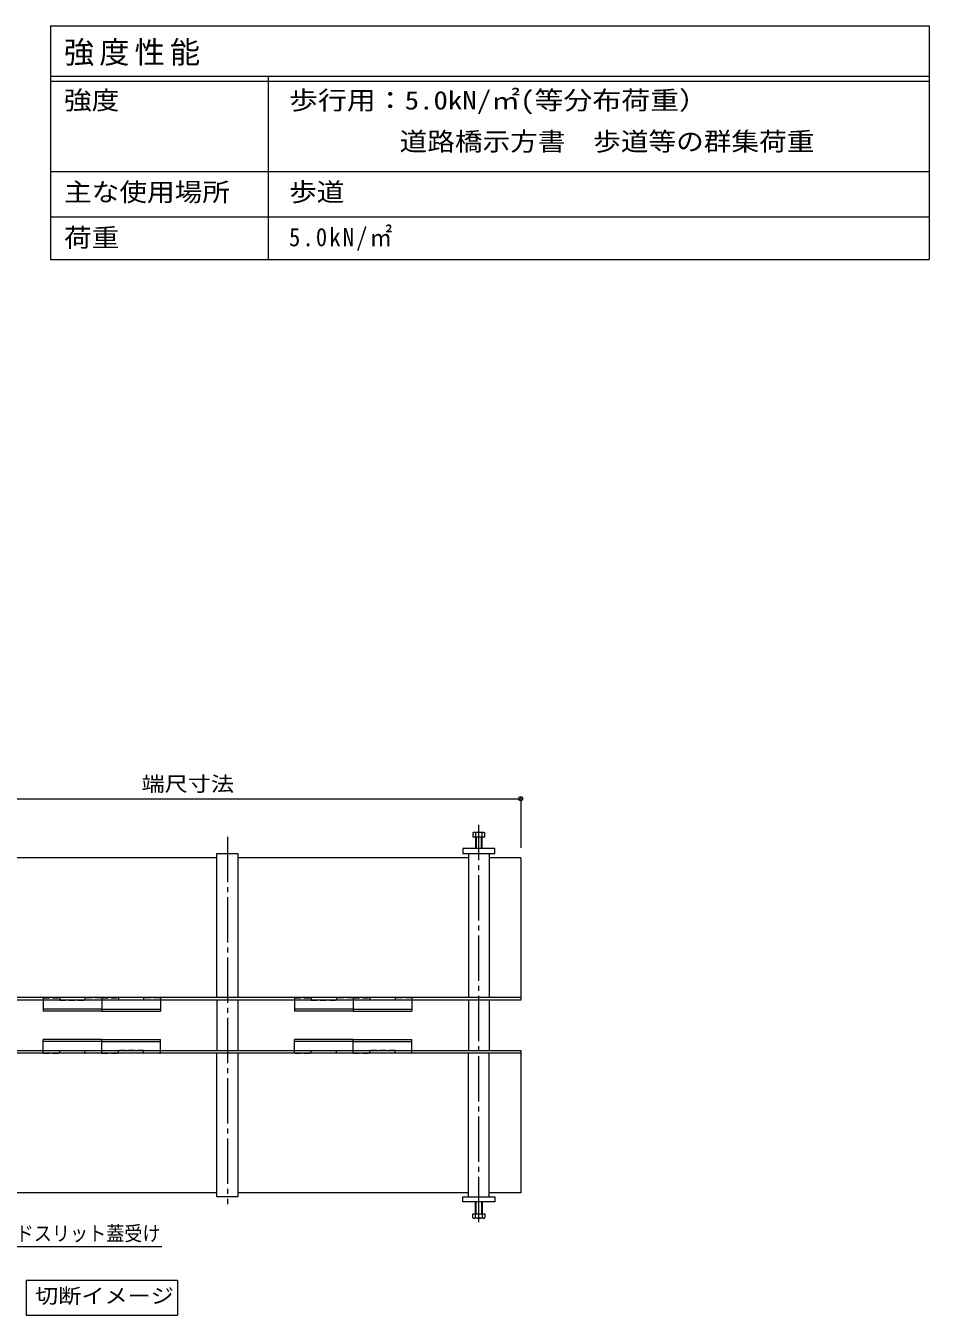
# Model space of a CAD drawing. Units: millimetres on the paper, enlarged 5 times, with parts at other scales. Extents: x -1311 to 1966, y -1318 to 1367.
# Drawn here: x 1068 to 1966, y 85 to 1367 of the extents above; entities that cross this region are included whole.
import ezdxf
from ezdxf.enums import TextEntityAlignment as Align

# ---------------------------------------------------------------- set-up
doc = ezdxf.new("R2010")
doc.units = ezdxf.units.MM
doc.header["$LTSCALE"] = 5
doc.header["$PDMODE"] = 32
doc.header["$PDSIZE"] = 4
doc.linetypes.add('CHAIN2', pattern=[12, 9, -1, 1, -1])
doc.linetypes.add('DASHED1', pattern=[1.8, 1.2, -0.6])
for name, color, linetype, lineweight in [('B-0_通り芯', 7, 'Continuous', 9), ('B-3_寸法', 7, 'DASHED1', 9), ('B-4_文字', 7, 'Continuous', 9), ('B-5_建具', 7, 'Continuous', 9), ('F-5_F-5ﾚｲﾔ', 7, 'Continuous', 9), ('F-F_F-Fﾚｲﾔ', 7, 'Continuous', 9)]:
    doc.layers.add(name, color=color, linetype=linetype, lineweight=lineweight)
doc.styles.add('ＭＳ ゴシック', font='')
doc.styles.get('ＭＳ ゴシック').set_extended_font_data('MS Gothic')

msp = doc.modelspace()

# ---------------------------------------------------------------- linework, layer by layer
at = {"layer": 'B-0_通り芯', "color": 2}
for p, q in [((1523.31, 564.698), (1513.977, 564.698)), ((1512.424, 564.198), (1512.424, 560.282)), ((1512.424, 560.282), (1524.424, 560.282)), ((1515.09, 564.198), (1515.09, 548.615)), ((1515.674, 560.282), (1515.674, 548.615)), ((1521.174, 548.615), (1521.174, 560.282)), ((1521.757, 548.615), (1521.757, 564.198)), ((1524.424, 560.282), (1524.424, 564.198)), ((1515.09, 181.365), (1515.09, 196.948)), ((1515.674, 185.282), (1515.674, 196.948)), ((1521.174, 196.948), (1521.174, 185.282)), ((1521.757, 196.948), (1521.757, 181.365)), ((1512.424, 185.282), (1524.424, 185.282)), ((1512.424, 181.365), (1512.424, 185.282)), ((1523.31, 180.865), (1513.977, 180.865)), ((1524.424, 185.282), (1524.424, 181.365))]:
    msp.add_line(p, q, dxfattribs=at)
at = {"layer": 'B-0_通り芯', "linetype": 'CHAIN2'}
for p, q in [((1518.424, 177.127), (1518.424, 572.216)), ((1268.424, 560.282), (1268.424, 195.089))]:
    msp.add_line(p, q, dxfattribs=at)
at = {"layer": 'B-0_通り芯'}
for p, q in [((1258.007, 539.448), (1028.84, 539.448)), ((1258.007, 400.448), (1258.007, 543.615)), ((1508.007, 539.448), (1278.84, 539.448)), ((1508.007, 543.615), (1508.007, 400.448)), ((1528.84, 543.615), (1528.84, 400.448)), ((1560.09, 539.448), (1528.84, 539.448)), ((1560.09, 539.448), (1560.09, 397.782)), ((1560.09, 400.448), (726.757, 400.448)), ((1560.09, 397.782), (726.757, 397.782)), ((1258.007, 397.782), (1258.007, 347.782)), ((1278.84, 397.782), (1278.84, 347.782)), ((1508.007, 397.782), (1508.007, 347.782)), ((1528.84, 397.782), (1528.84, 347.782)), ((726.757, 347.782), (1560.09, 347.782)), ((1560.09, 345.115), (726.757, 345.115)), ((1278.84, 345.115), (1278.84, 202.365)), ((1508.007, 202.365), (1508.007, 345.115)), ((1528.84, 202.365), (1528.84, 345.115)), ((1258.007, 206.115), (1028.84, 206.115)), ((1508.007, 206.115), (1278.84, 206.115))]:
    msp.add_line(p, q, dxfattribs=at)
for points in [[(1258.007, 543.615), (1278.84, 543.615), (1278.84, 400.448)], [(1560.09, 347.782), (1560.09, 206.115), (1528.84, 206.115)], [(1278.84, 202.365), (1258.007, 202.365), (1258.007, 345.115)]]:
    msp.add_lwpolyline(points, dxfattribs=at)
for points in [[(1502.59, 543.615), (1534.257, 543.615), (1534.257, 548.615), (1502.59, 548.615)], [(1502.59, 202.365), (1534.257, 202.365), (1534.257, 197.365), (1502.59, 197.365)]]:
    msp.add_lwpolyline(points, close=True, dxfattribs=at)
at = {"layer": 'B-0_通り芯', "color": 2}
for centre, radius, start, end in [((1513.757, 562.719), 1.992, 47.9749, 132.0251), ((1518.424, 553.525), 11.182, 72.65606, 107.34394), ((1523.09, 562.719), 1.992, 47.9749, 132.0251), ((1513.757, 182.844), 1.992, 227.9749, 312.0251), ((1518.424, 192.038), 11.182, 252.65606, 287.34394), ((1523.09, 182.844), 1.992, 227.9749, 312.0251)]:
    msp.add_arc(centre, radius, start, end, dxfattribs=at)
at = {"layer": 'B-3_寸法'}
for p, q in [((1085.09, 399.865), (1085.09, 397.782)), ((1085.09, 399.865), (1085.09, 397.782)), ((1085.507, 400.282), (1101.34, 400.282)), ((1085.507, 400.282), (1101.34, 400.282)), ((1101.757, 399.865), (1101.757, 397.782)), ((1101.757, 399.865), (1101.757, 397.782)), ((1101.757, 397.782), (1126.757, 397.782)), ((1101.757, 397.782), (1126.757, 397.782)), ((1126.757, 399.865), (1126.757, 397.782)), ((1126.757, 399.865), (1126.757, 397.782)), ((1143.007, 400.282), (1127.174, 400.282)), ((1143.007, 400.282), (1127.174, 400.282)), ((1143.424, 399.865), (1143.424, 397.782)), ((1143.424, 399.865), (1143.424, 397.782)), ((1143.424, 399.865), (1143.424, 397.782)), ((1143.424, 399.865), (1143.424, 397.782)), ((1143.84, 400.282), (1159.674, 400.282)), ((1143.84, 400.282), (1159.674, 400.282)), ((1160.09, 399.865), (1160.09, 397.782)), ((1160.09, 399.865), (1160.09, 397.782)), ((1185.09, 397.782), (1160.09, 397.782)), ((1185.09, 397.782), (1160.09, 397.782)), ((1185.09, 399.865), (1185.09, 397.782)), ((1185.09, 399.865), (1185.09, 397.782)), ((1201.34, 400.282), (1185.507, 400.282)), ((1201.34, 400.282), (1185.507, 400.282)), ((1201.757, 399.865), (1201.757, 397.782)), ((1201.757, 399.865), (1201.757, 397.782)), ((1335.09, 399.865), (1335.09, 397.782)), ((1335.09, 399.865), (1335.09, 397.782)), ((1335.507, 400.282), (1351.34, 400.282)), ((1335.507, 400.282), (1351.34, 400.282)), ((1351.757, 399.865), (1351.757, 397.782)), ((1351.757, 399.865), (1351.757, 397.782)), ((1351.757, 397.782), (1376.757, 397.782)), ((1351.757, 397.782), (1376.757, 397.782)), ((1376.757, 399.865), (1376.757, 397.782)), ((1376.757, 399.865), (1376.757, 397.782)), ((1393.007, 400.282), (1377.174, 400.282)), ((1393.007, 400.282), (1377.174, 400.282)), ((1393.424, 399.865), (1393.424, 397.782)), ((1393.424, 399.865), (1393.424, 397.782)), ((1393.424, 399.865), (1393.424, 397.782)), ((1393.424, 399.865), (1393.424, 397.782)), ((1393.84, 400.282), (1409.674, 400.282)), ((1393.84, 400.282), (1409.674, 400.282)), ((1410.09, 399.865), (1410.09, 397.782)), ((1410.09, 399.865), (1410.09, 397.782)), ((1435.09, 397.782), (1410.09, 397.782)), ((1435.09, 397.782), (1410.09, 397.782)), ((1435.09, 399.865), (1435.09, 397.782)), ((1435.09, 399.865), (1435.09, 397.782)), ((1451.34, 400.282), (1435.507, 400.282)), ((1451.34, 400.282), (1435.507, 400.282)), ((1451.757, 399.865), (1451.757, 397.782)), ((1451.757, 399.865), (1451.757, 397.782)), ((1085.09, 345.698), (1085.09, 347.782)), ((1085.09, 345.698), (1085.09, 347.782)), ((1101.757, 347.782), (1126.757, 347.782)), ((1101.757, 345.698), (1101.757, 347.782)), ((1101.757, 347.782), (1126.757, 347.782)), ((1101.757, 345.698), (1101.757, 347.782)), ((1126.757, 345.698), (1126.757, 347.782)), ((1126.757, 345.698), (1126.757, 347.782)), ((1143.424, 345.698), (1143.424, 347.782)), ((1143.424, 345.698), (1143.424, 347.782)), ((1143.424, 345.698), (1143.424, 347.782)), ((1143.424, 345.698), (1143.424, 347.782)), ((1185.09, 347.782), (1160.09, 347.782)), ((1160.09, 345.698), (1160.09, 347.782)), ((1185.09, 347.782), (1160.09, 347.782)), ((1160.09, 345.698), (1160.09, 347.782)), ((1185.09, 345.698), (1185.09, 347.782)), ((1185.09, 345.698), (1185.09, 347.782)), ((1201.757, 345.698), (1201.757, 347.782)), ((1201.757, 345.698), (1201.757, 347.782)), ((1335.09, 345.698), (1335.09, 347.782)), ((1335.09, 345.698), (1335.09, 347.782)), ((1351.757, 347.782), (1376.757, 347.782)), ((1351.757, 345.698), (1351.757, 347.782)), ((1351.757, 347.782), (1376.757, 347.782)), ((1351.757, 345.698), (1351.757, 347.782)), ((1376.757, 345.698), (1376.757, 347.782)), ((1376.757, 345.698), (1376.757, 347.782)), ((1393.424, 345.698), (1393.424, 347.782)), ((1393.424, 345.698), (1393.424, 347.782)), ((1393.424, 345.698), (1393.424, 347.782)), ((1393.424, 345.698), (1393.424, 347.782)), ((1435.09, 347.782), (1410.09, 347.782)), ((1410.09, 345.698), (1410.09, 347.782)), ((1435.09, 347.782), (1410.09, 347.782)), ((1410.09, 345.698), (1410.09, 347.782)), ((1435.09, 345.698), (1435.09, 347.782)), ((1435.09, 345.698), (1435.09, 347.782)), ((1451.757, 345.698), (1451.757, 347.782)), ((1451.757, 345.698), (1451.757, 347.782)), ((1085.507, 345.282), (1101.34, 345.282)), ((1085.507, 345.282), (1101.34, 345.282)), ((1143.007, 345.282), (1127.174, 345.282)), ((1143.007, 345.282), (1127.174, 345.282)), ((1143.84, 345.282), (1159.674, 345.282)), ((1143.84, 345.282), (1159.674, 345.282)), ((1201.34, 345.282), (1185.507, 345.282)), ((1201.34, 345.282), (1185.507, 345.282)), ((1335.507, 345.282), (1351.34, 345.282)), ((1335.507, 345.282), (1351.34, 345.282)), ((1393.007, 345.282), (1377.174, 345.282)), ((1393.007, 345.282), (1377.174, 345.282)), ((1393.84, 345.282), (1409.674, 345.282)), ((1393.84, 345.282), (1409.674, 345.282)), ((1451.34, 345.282), (1435.507, 345.282)), ((1451.34, 345.282), (1435.507, 345.282))]:
    msp.add_line(p, q, dxfattribs=at)
at = {"layer": 'B-3_寸法', "linetype": 'Continuous'}
for p, q in [((1085.09, 397.782), (1085.09, 386.948)), ((1085.09, 397.782), (1085.09, 386.948)), ((1143.424, 397.782), (1143.424, 386.948)), ((1143.424, 397.782), (1143.424, 386.948)), ((1143.424, 397.782), (1143.424, 386.948)), ((1143.424, 397.782), (1143.424, 386.948)), ((1201.757, 397.782), (1201.757, 386.948)), ((1201.757, 397.782), (1201.757, 386.948)), ((1335.09, 397.782), (1335.09, 386.948)), ((1335.09, 397.782), (1335.09, 386.948)), ((1393.424, 397.782), (1393.424, 386.948)), ((1393.424, 397.782), (1393.424, 386.948)), ((1393.424, 397.782), (1393.424, 386.948)), ((1393.424, 397.782), (1393.424, 386.948)), ((1451.757, 397.782), (1451.757, 386.948)), ((1451.757, 397.782), (1451.757, 386.948)), ((1143.424, 388.865), (1085.09, 388.865)), ((1143.424, 388.865), (1085.09, 388.865)), ((1143.424, 386.948), (1085.09, 386.948)), ((1143.424, 386.948), (1085.09, 386.948)), ((1143.424, 388.865), (1201.757, 388.865)), ((1143.424, 388.865), (1201.757, 388.865)), ((1143.424, 386.948), (1201.757, 386.948)), ((1143.424, 386.948), (1201.757, 386.948)), ((1393.424, 388.865), (1335.09, 388.865)), ((1393.424, 388.865), (1335.09, 388.865)), ((1393.424, 386.948), (1335.09, 386.948)), ((1393.424, 386.948), (1335.09, 386.948)), ((1393.424, 388.865), (1451.757, 388.865)), ((1393.424, 388.865), (1451.757, 388.865)), ((1393.424, 386.948), (1451.757, 386.948)), ((1393.424, 386.948), (1451.757, 386.948)), ((1143.424, 358.615), (1085.09, 358.615)), ((1085.09, 347.782), (1085.09, 358.615)), ((1143.424, 358.615), (1085.09, 358.615)), ((1085.09, 347.782), (1085.09, 358.615)), ((1143.424, 356.698), (1085.09, 356.698)), ((1143.424, 356.698), (1085.09, 356.698)), ((1143.424, 358.615), (1201.757, 358.615)), ((1143.424, 347.782), (1143.424, 358.615)), ((1143.424, 358.615), (1201.757, 358.615)), ((1143.424, 347.782), (1143.424, 358.615)), ((1143.424, 347.782), (1143.424, 358.615)), ((1143.424, 347.782), (1143.424, 358.615)), ((1143.424, 356.698), (1201.757, 356.698)), ((1143.424, 356.698), (1201.757, 356.698)), ((1201.757, 347.782), (1201.757, 358.615)), ((1201.757, 347.782), (1201.757, 358.615)), ((1393.424, 358.615), (1335.09, 358.615)), ((1335.09, 347.782), (1335.09, 358.615)), ((1393.424, 358.615), (1335.09, 358.615)), ((1335.09, 347.782), (1335.09, 358.615)), ((1393.424, 356.698), (1335.09, 356.698)), ((1393.424, 356.698), (1335.09, 356.698)), ((1393.424, 358.615), (1451.757, 358.615)), ((1393.424, 347.782), (1393.424, 358.615)), ((1393.424, 358.615), (1451.757, 358.615)), ((1393.424, 347.782), (1393.424, 358.615)), ((1393.424, 347.782), (1393.424, 358.615)), ((1393.424, 347.782), (1393.424, 358.615)), ((1393.424, 356.698), (1451.757, 356.698)), ((1393.424, 356.698), (1451.757, 356.698)), ((1451.757, 347.782), (1451.757, 358.615)), ((1451.757, 347.782), (1451.757, 358.615))]:
    msp.add_line(p, q, dxfattribs=at)
at = {"layer": 'B-3_寸法'}
for centre, start, end in [((1085.507, 399.865), 90, 180), ((1085.507, 399.865), 90, 180), ((1101.34, 399.865), 0, 90), ((1101.34, 399.865), 0, 90), ((1127.174, 399.865), 90, 180), ((1127.174, 399.865), 90, 180), ((1143.007, 399.865), 0, 90), ((1143.007, 399.865), 0, 90), ((1143.84, 399.865), 90, 180), ((1143.84, 399.865), 90, 180), ((1159.674, 399.865), 0, 90), ((1159.674, 399.865), 0, 90), ((1185.507, 399.865), 90, 180), ((1185.507, 399.865), 90, 180), ((1201.34, 399.865), 0, 90), ((1201.34, 399.865), 0, 90), ((1335.507, 399.865), 90, 180), ((1335.507, 399.865), 90, 180), ((1351.34, 399.865), 0, 90), ((1351.34, 399.865), 0, 90), ((1377.174, 399.865), 90, 180), ((1377.174, 399.865), 90, 180), ((1393.007, 399.865), 0, 90), ((1393.007, 399.865), 0, 90), ((1393.84, 399.865), 90, 180), ((1393.84, 399.865), 90, 180), ((1409.674, 399.865), 0, 90), ((1409.674, 399.865), 0, 90), ((1435.507, 399.865), 90, 180), ((1435.507, 399.865), 90, 180), ((1451.34, 399.865), 0, 90), ((1451.34, 399.865), 0, 90), ((1085.507, 345.698), 180, 270), ((1085.507, 345.698), 180, 270), ((1101.34, 345.698), 270, 0), ((1101.34, 345.698), 270, 0), ((1127.174, 345.698), 180, 270), ((1127.174, 345.698), 180, 270), ((1143.007, 345.698), 270, 0), ((1143.007, 345.698), 270, 0), ((1143.84, 345.698), 180, 270), ((1143.84, 345.698), 180, 270), ((1159.674, 345.698), 270, 0), ((1159.674, 345.698), 270, 0), ((1185.507, 345.698), 180, 270), ((1185.507, 345.698), 180, 270), ((1201.34, 345.698), 270, 0), ((1201.34, 345.698), 270, 0), ((1335.507, 345.698), 180, 270), ((1335.507, 345.698), 180, 270), ((1351.34, 345.698), 270, 0), ((1351.34, 345.698), 270, 0), ((1377.174, 345.698), 180, 270), ((1377.174, 345.698), 180, 270), ((1393.007, 345.698), 270, 0), ((1393.007, 345.698), 270, 0), ((1393.84, 345.698), 180, 270), ((1393.84, 345.698), 180, 270), ((1409.674, 345.698), 270, 0), ((1409.674, 345.698), 270, 0), ((1435.507, 345.698), 180, 270), ((1435.507, 345.698), 180, 270), ((1451.34, 345.698), 270, 0), ((1451.34, 345.698), 270, 0)]:
    msp.add_arc(centre, 0.417, start, end, dxfattribs=at)
at = {"layer": 'B-4_文字'}
for p, q in [((893.424, 598.189), (1560.09, 598.189)), ((1560.09, 599.689), (1560.09, 549.448))]:
    msp.add_line(p, q, dxfattribs=at)
msp.add_point((1560.09, 598.189), dxfattribs=at)
at = {"layer": 'B-5_建具'}
for p, q in [((1203.289, 152.573), (1013.018, 152.573)), ((1068.174, 119.514), (1218.674, 119.514)), ((1068.174, 119.514), (1068.174, 84.514)), ((1218.674, 119.514), (1218.674, 84.514)), ((1068.174, 84.514), (1218.674, 84.514))]:
    msp.add_line(p, q, dxfattribs=at)
at = {"layer": 'F-5_F-5ﾚｲﾔ'}
msp.add_line((1092.615, 1221.881), (1966.296, 1221.881), dxfattribs=at)
at = {"layer": 'F-F_F-Fﾚｲﾔ'}
for p, q in [((1092.615, 1366.881), (1966.296, 1366.881)), ((1092.615, 1366.881), (1092.615, 1134.381)), ((1966.296, 1366.881), (1966.296, 1134.381)), ((1092.615, 1316.881), (1966.296, 1316.881)), ((1092.615, 1311.881), (1966.296, 1311.881)), ((1308.985, 1316.881), (1308.985, 1134.381)), ((1092.615, 1221.881), (1966.296, 1221.881)), ((1092.615, 1176.881), (1966.296, 1176.881)), ((1092.615, 1134.381), (1966.296, 1134.381))]:
    msp.add_line(p, q, dxfattribs=at)

# ---------------------------------------------------------------- texts
at = {"layer": 'B-4_文字', "color": 2, "style": 'ＭＳ ゴシック', "width": 1.15}
msp.add_text('端尺寸法', height=14.66, dxfattribs=at).set_placement((1183.007, 601.189), align=Align.BOTTOM_LEFT)
at = {"layer": 'B-5_建具', "color": 2, "style": 'ＭＳ ゴシック'}
for s, width, p in [('サイドスリット蓋受け', 0.9, (1021.889, 154.073)), ('切断イメージ', 1.15, (1077.174, 92.014))]:
    msp.add_text(s, height=14.66, dxfattribs=dict(at, width=width)).set_placement(p, align=Align.BOTTOM_LEFT)
at = {"layer": 'F-F_F-Fﾚｲﾔ', "color": 3, "style": 'ＭＳ ゴシック'}
for s, width, p in [('強度', 1.1, (1105.924, 1278.131)), ('歩行用：5.0kN/㎡(等分布荷重）', 1.15, (1329.653, 1278.131)), ('\u3000 \u3000 \u3000道路橋示方書\u3000歩道等の群集荷重', 1.1, (1329.653, 1237.171)), ('主な使用場所', 1.1, (1105.924, 1186.881)), ('歩道', 1.1, (1329.653, 1186.881)), ('荷重', 1.1, (1105.924, 1141.481))]:
    msp.add_text(s, height=18.33, dxfattribs=dict(at, width=width)).set_placement(p, align=Align.BOTTOM_LEFT)
at = {"layer": 'F-F_F-Fﾚｲﾔ', "color": 3, "attachment_point": 7, "style": 'ＭＳ ゴシック'}
for s, insert, char_height in [('\\T1.17;強度性能', (1105.924, 1326.881), 21.99), ('\\T1.19;\\W0.9;5.0kN/㎡', (1329.653, 1143.131), 18.33)]:
    msp.add_mtext(s, dxfattribs=dict(at, insert=insert, char_height=char_height))

doc.saveas('drawing.dxf')
